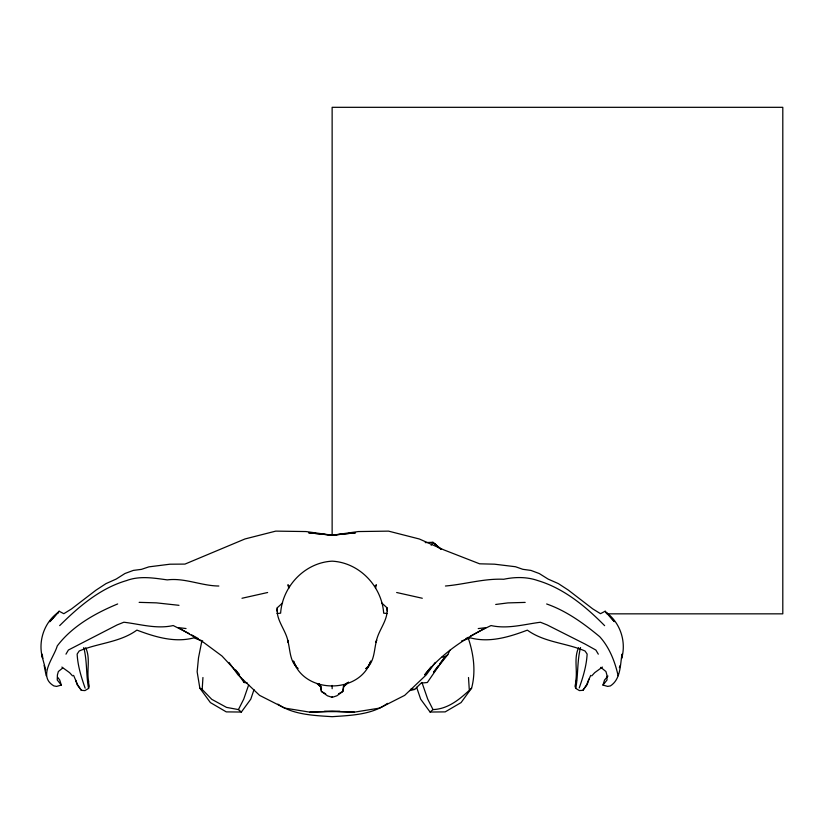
<?xml version="1.0" encoding="UTF-8"?>
<svg xmlns="http://www.w3.org/2000/svg" width="824" height="824" viewBox="0 0 824 824"><rect width="100%" height="100%" fill="white"/><g stroke="black" fill="none" stroke-linecap="round" stroke-linejoin="round"><path stroke-width="1.24" d="M332.144 688.72L332.144 685.434M318.157 683.899L320.464 686.413L321.442 691.46L327.427 695.786L332.144 697.361L332.144 696.661M298.133 668.46C289.43 661.693 290.409 649.755 287.648 640.104L288.173 642.37C286.33 630.257 275.731 620.369 277.286 607.772L282.601 602.921M254.008 689.657L250.774 699.174L241.36 712.039L238.435 709.588L226.507 707.383L211.727 699.308L202.189 689.451L202.941 677.513M57.783 677.441L59.74 680.047L61.306 685.084L56.619 686.413L53.869 685.908C37.451 676.267 53.673 658.201 57.247 645.954C72.09 626.23 95.193 613.252 117.667 603.961M276.957 610.944L277.286 607.772M606.32 613.19L605.156 611.233L600.5 613.684L592.744 608.885L568.261 590.056L558.342 583.588L548.125 579.097L539.277 573.545L530.955 570.424L522.828 569.312L515.463 566.727L494.462 564.183L479.609 563.812L443.982 549.927L419.354 538.999L388.537 531.13L358.265 531.562L332.123 535.229L308.743 532.768L332.123 535.229L355.546 532.768L332.144 535.209L306.023 531.552L275.762 531.12L244.975 538.958L184.978 564.09L169.95 564.203L148.887 566.861L141.481 569.353L133.344 570.404L124.98 573.494L116.163 579.076L105.997 583.619L96.058 590.118L71.564 608.905L63.819 613.705L59.132 611.233L49.883 621.646L59.132 611.233M590.705 675.371L586.441 685.032L582.898 690.337L579.365 690.574L575.77 688.39C578.252 674.887 577.058 660.992 580.539 647.551M416.625 687.278L420.673 699.174L430.087 712.039L445.187 711.885L461.069 702.584L471.606 688.143C476.056 671.509 473.604 653.782 468.135 637.735M575.595 683.343L575.039 686.258L575.77 688.39M346.894 683.055L343.824 686.413L342.846 691.46L336.872 695.796L332.144 697.361M607.957 676.02L604.538 680.037L602.972 685.084L607.679 686.402L610.419 685.908C620.781 679.192 620.173 664.989 621.986 654.174L621.564 658.5M201.798 641.268L198.502 657.83L197.142 671.776L199.841 688.143L210.377 702.584L226.27 711.885L241.36 712.039M575.543 681.984C577.954 670.726 573.494 658.654 578.602 647.726M375.517 588.305L376.383 584.721L374.755 586.472M621.698 658.273C626.456 641.783 620.369 622.81 606.382 612.613L614.405 621.646L605.156 611.233M579.231 687.937C583.114 676.988 586.513 665.751 587.131 654.071L585.071 651.022C566.284 642.854 544.334 642.493 527.36 630.144C509.356 636.931 489.621 643.029 470.401 637.858L461.522 641.01M73.583 675.371L77.796 685.115L81.38 690.347L84.924 690.594L88.58 688.431L89.26 686.258L88.487 682.375M588.933 679.131L587.203 684.6L582.898 690.337M381.687 602.921L387.002 607.772C388.557 620.369 377.959 630.257 376.115 642.37L376.64 640.104C373.88 649.755 374.827 661.672 366.165 668.47M248.683 684.847L243.739 699.113L238.435 709.588M619.349 667.708L620.153 665.452M575.78 682.375L576.563 680.521M433.784 672.157L447.813 654.658L449.904 650.26M602.972 685.084L607.041 680.006L606.886 674.938L605.939 671.529L600.789 667.347M368.905 665.277L367.988 666.915L370.831 661.013C359.676 694.241 304.612 694.23 293.457 661.013L296.31 666.915L295.394 665.277M65.971 654.163L68.392 650.023L117.193 624.891L123.858 622.223C140.286 624.18 156.581 629.268 173.215 625.55L189.448 633.697M431.168 545.261L432.909 542.285L441.231 549.309M320.464 686.413L320.793 685.867L321.442 691.46L325.686 693.818M435.257 662.424L426.338 674.784L404.666 695.374L379.586 708.104L354.444 712.142L324.45 711.297M433.733 671.828L438.358 665.668M439.903 663.619L445.29 656.429L447.813 654.658M430.952 666.976L424.659 674.877C442.189 653.092 465.941 637.333 491.042 625.56C507.677 629.258 524.013 624.335 540.431 622.254L547.105 624.911L585.277 644.172L595.896 650.074L598.306 654.174M348.531 682.097L343.907 685.558L346.883 683.848L343.567 686.814M591.756 675.876L594.691 672.672L602.406 667.069M471.606 688.143C460.873 698.258 448.812 709.031 433.012 709.588L430.087 712.039M59.678 625.612C78.713 606.691 100.24 588.223 126.515 580.59C139.74 575.595 153.727 578.036 167.262 579.88C184.7 577.676 201.417 585.864 218.844 586.019M409.693 690.615L414.627 689.461L421.126 683.117L427.357 682.499L445.29 656.429L442.117 657.006M366.69 667.852L368.524 666.256L365.846 668.563M62.645 668.048L58.36 671.529L57.402 674.938L57.247 680.006L61.306 685.084M387.445 703.377C371.861 714.882 350.818 715.376 332.144 716.684C313.841 715.459 293.396 714.841 277.853 704.129M338.592 693.787L342.846 691.46L343.495 685.867L343.824 686.413M465.962 638.579L468.176 637.364M470.401 636.159L485.923 627.661L478.229 628.578M241.988 598.265L267.635 592.508M495.708 604.466L507.934 602.9L525.176 602.406M445.444 586.008C465.045 584.319 484.028 578.376 503.732 579.262C515 576.882 526.876 576.728 537.845 580.59C563.997 588.408 585.792 606.546 604.631 625.663M277.019 613.519L280.623 613.169C282.447 586.245 304.921 562.545 332.144 561.165C359.367 562.555 381.852 586.245 383.665 613.169L387.27 613.519M229.02 662.434L237.951 674.784L259.601 695.384L284.692 708.094L309.814 712.142L339.818 711.297M425.236 542.604L432.909 542.285L439.429 547.981M309.814 712.142L332.134 711.205L354.444 712.142M606.897 613.839L782.8 613.839L782.8 107.316L332.134 107.316L332.134 535.415M139.143 602.354L156.416 602.859L178.983 605.321M186.039 628.547L178.345 627.61L204.012 642.699L221.965 655.997L239.588 674.918L235.664 669.974M239.784 676.236L244.089 682.499L247.231 682.931M411.228 688.74L414.627 689.461M396.653 592.508L422.29 598.255M202.756 641L193.887 637.869C174.647 642.988 154.912 636.89 136.887 630.102C119.933 642.504 98.035 642.988 79.197 650.991L77.147 654.071C77.734 665.854 81.288 677.143 85.14 688.174M546.652 603.971C566.376 610.862 583.701 623.428 599.656 636.643C609.399 647.262 615.085 661.899 618.113 675.731M191.662 634.913L198.327 638.569M199.841 688.143L202.189 689.451M317.044 683.642L320.371 685.547L317.405 683.838L320.711 686.814M61.882 667.069L69.597 672.672L72.533 675.876M318.424 683.652L320.268 685.218M434.423 543.572L441.067 549.392M318.198 683.58L319.928 685.105L318.311 683.621M289.533 586.472L287.906 584.721L288.771 588.305M81.38 690.347L77.085 684.61L75.705 680.222M433.012 709.588L427.708 699.113L421.94 682.468M243.183 680.233L244.089 682.499M42.735 658.489L42.302 654.235L42.148 656.584L45.732 669.953M85.686 647.726C90.825 658.664 86.283 670.746 88.745 682.004M42.591 658.273C37.832 641.783 43.919 622.81 57.907 612.613L57.968 613.19M44.136 665.452L46.175 675.731M83.76 647.551C87.251 661.013 85.995 674.928 88.58 688.431M387.002 607.772L387.332 610.944M468.506 677.513L469.258 689.451"/></g></svg>
